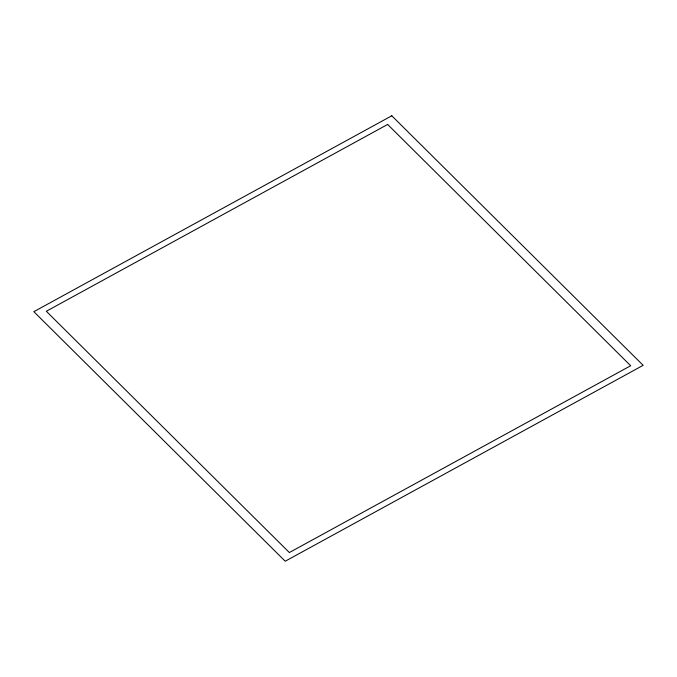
<?xml version="1.0" encoding="UTF-8"?>
<svg xmlns="http://www.w3.org/2000/svg" width="677" height="677" viewBox="0 0 677 677"><rect width="100%" height="100%" fill="white"/><g stroke="black" fill="none" stroke-linecap="round" stroke-linejoin="round"><path stroke-width="1.02" d="M391.788 115.775L33.85 311.674L285.212 561.225L643.15 365.326L391.788 115.775M387.65 124.45L46.324 311.259L289.35 552.55L630.676 365.741L387.65 124.45"/></g></svg>
